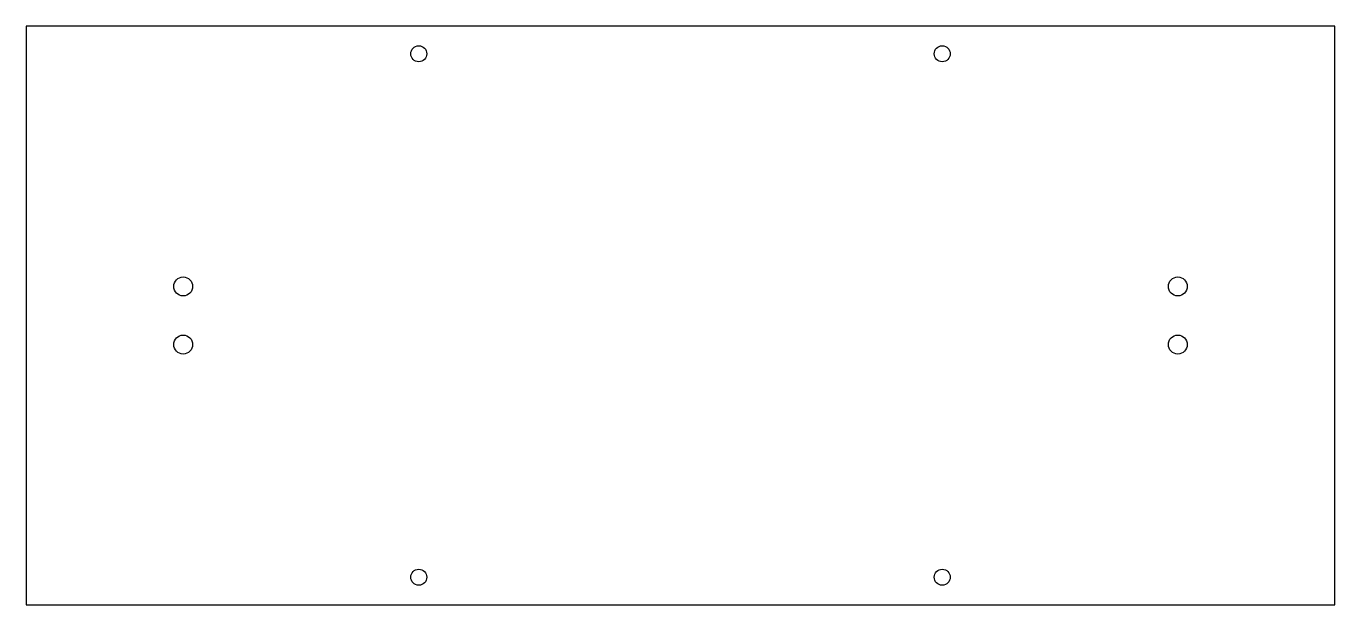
# Model space of a CAD drawing. Header units: millimetres. Extents: x -225 to 225, y -100 to 100.
import ezdxf

# ---------------------------------------------------------------- set-up
doc = ezdxf.new("R2010")
doc.units = ezdxf.units.MM

msp = doc.modelspace()

# ---------------------------------------------------------------- linework, layer by layer
at = {"layer": 'CUT'}
msp.add_lwpolyline([(-225, -99.5), (225, -99.5), (225, 99.5), (-225, 99.5)], close=True, dxfattribs=at)
at = {"layer": 'DRILL'}
for centre, radius in [((-90, 90), 2.75), ((90, 90), 2.75), ((-171, 10), 3.25), ((171, 10), 3.25), ((-171, -10), 3.25), ((171, -10), 3.25), ((-90, -90), 2.75), ((90, -90), 2.75)]:
    msp.add_circle(centre, radius, dxfattribs=at)

doc.saveas('drawing.dxf')
